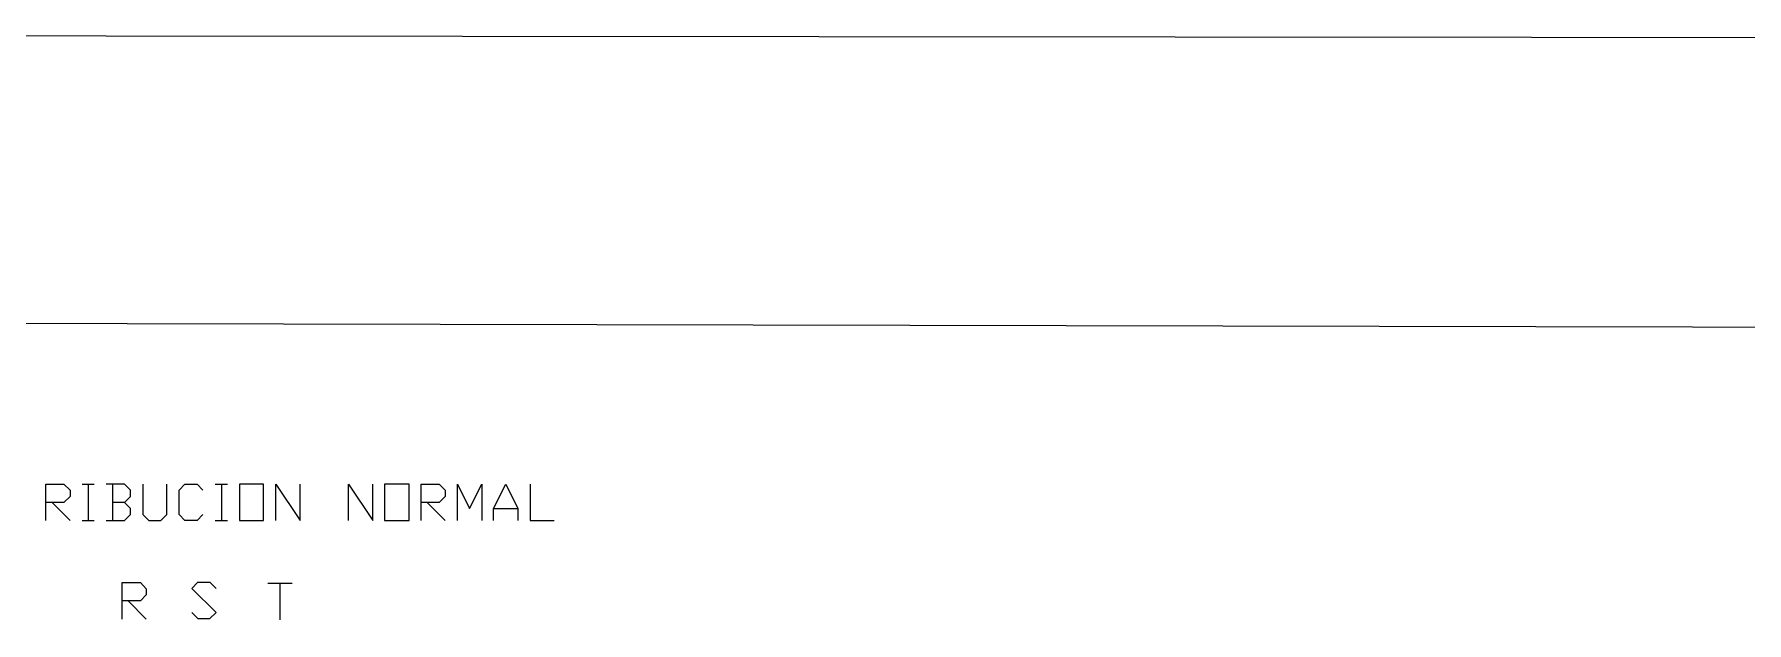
# Model space of a CAD drawing. Header units: metres. Extents: x -1 to 113, y -70 to 21.
# Drawn here: x 69.87 to 77.85, y 18.1 to 20.84 of the extents above; entities that cross this region are included whole.
import ezdxf

# ---------------------------------------------------------------- set-up
doc = ezdxf.new("R2010")
doc.units = ezdxf.units.M
doc.header["$LTSCALE"] = 0.5
doc.layers.add('CUADRO', color=7, linetype='Continuous')
doc.layers.add('TABLA', color=7, linetype='Continuous')

msp = doc.modelspace()

# ---------------------------------------------------------------- linework, layer by layer
at = {"layer": 'CUADRO'}
for points in [[(61.8973, 20.8448), (113.3764, 20.7976), (113.3764, -0.8928), (61.8973, -0.8456)], [(63.0049, 19.5112), (85.6157, 19.464), (85.6157, -0.0475), (63.0049, -0.0003)]]:
    msp.add_lwpolyline(points, close=True, dxfattribs=at)
at = {"layer": 'TABLA', "color": 7, "linetype": 'Continuous', "lineweight": 18, "true_color": 0x000007}
for p, q in [((70.0911, 18.7466), (70.1461, 18.7466)), ((70.1186, 18.7466), (70.1186, 18.5781)), ((70.2322, 18.7466), (70.2322, 18.5781)), ((70.7103, 18.7466), (70.7671, 18.7466)), ((70.7396, 18.7466), (70.7396, 18.5781)), ((69.9501, 18.6623), (70.0344, 18.5781)), ((71.6977, 18.6623), (71.782, 18.5781)), ((72.0073, 18.633), (72.1209, 18.633)), ((70.0911, 18.5781), (70.1461, 18.5781)), ((70.7103, 18.5781), (70.7671, 18.5781)), ((70.9552, 18.2849), (71.0688, 18.2849)), ((71.012, 18.2849), (71.012, 18.1146)), ((70.3049, 18.2025), (70.3892, 18.1182))]:
    msp.add_line(p, q, dxfattribs=at)
for points in [[(69.9208, 18.5781), (69.9208, 18.7466), (70.005, 18.7466), (70.0344, 18.7191), (70.0344, 18.6898), (70.005, 18.6623), (69.9208, 18.6623)], [(70.2872, 18.6623), (70.3165, 18.6898), (70.3165, 18.7191), (70.2872, 18.7466), (70.2029, 18.7466)], [(70.3733, 18.7466), (70.3733, 18.6055), (70.4007, 18.5781), (70.4575, 18.5781), (70.485, 18.6055), (70.485, 18.7466)], [(70.6535, 18.6055), (70.6261, 18.5781), (70.5693, 18.5781), (70.5418, 18.6055), (70.5418, 18.7191), (70.5693, 18.7466), (70.6261, 18.7466), (70.6535, 18.7191)], [(70.9924, 18.5781), (70.9924, 18.7466), (71.106, 18.5781), (71.106, 18.7466)], [(71.3314, 18.5781), (71.3314, 18.7466), (71.4449, 18.5781), (71.4449, 18.7466)], [(71.6703, 18.5781), (71.6703, 18.7466), (71.7545, 18.7466), (71.782, 18.7191), (71.782, 18.6898), (71.7545, 18.6623), (71.6703, 18.6623)], [(71.8388, 18.5781), (71.8388, 18.7466), (71.8956, 18.633), (71.9524, 18.7466), (71.9524, 18.5781)], [(72.0073, 18.5781), (72.0073, 18.633), (72.0641, 18.7466), (72.1209, 18.633), (72.1209, 18.5781)], [(72.1777, 18.7466), (72.1777, 18.5781), (72.2894, 18.5781)], [(70.2029, 18.5781), (70.2872, 18.5781), (70.3165, 18.6055), (70.3165, 18.633), (70.2872, 18.6623), (70.2322, 18.6623)], [(70.2774, 18.1182), (70.2774, 18.2886), (70.3617, 18.2886), (70.3892, 18.2593), (70.3892, 18.2318), (70.3617, 18.2025), (70.2774, 18.2025)], [(70.6017, 18.1494), (70.6291, 18.1201), (70.6859, 18.1201), (70.7152, 18.1494), (70.6017, 18.2611), (70.6291, 18.2904), (70.6859, 18.2904), (70.7152, 18.2611)]]:
    msp.add_lwpolyline(points, dxfattribs=at)
for points in [[(70.8239, 18.5781), (70.9357, 18.5781), (70.9357, 18.7466), (70.8239, 18.7466)], [(71.4999, 18.5781), (71.6135, 18.5781), (71.6135, 18.7466), (71.4999, 18.7466)]]:
    msp.add_lwpolyline(points, close=True, dxfattribs=at)

doc.saveas('drawing.dxf')
